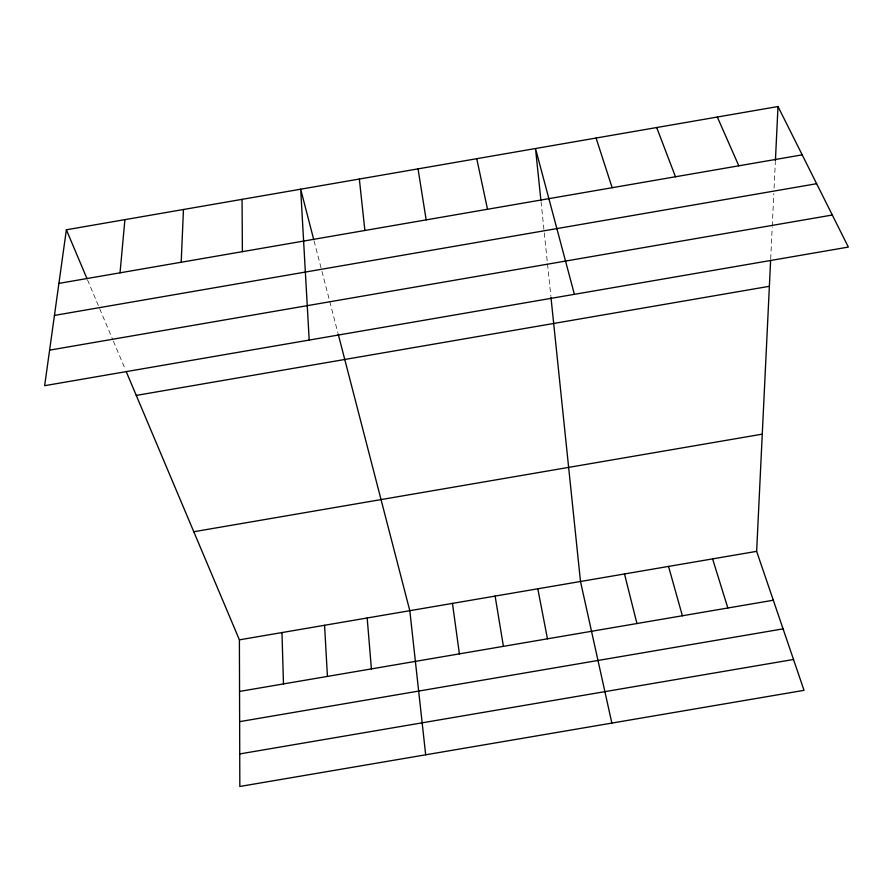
<?xml version="1.0" encoding="UTF-8"?>
<svg xmlns="http://www.w3.org/2000/svg" width="893" height="893" viewBox="0 0 893 893"><rect width="100%" height="100%" fill="white"/><g stroke="black" fill="none" stroke-linecap="round" stroke-linejoin="round"><path stroke-width="0.67" stroke-dasharray="4.46 3.35" d="M770.692 258.892L772.199 227.503M772.255 226.152L773.829 193.524M774.086 188.099L775.325 162.314M87.536 279.922L112.875 339.976M113.4 341.226L125.076 368.887M314.068 240.909L321.614 270.032M321.96 271.36L337.811 332.609M541.035 201.651L544.138 231.588M544.284 232.95L550.825 295.873"/><path stroke-width="1.34" d="M181.19 262.252L183.467 209.498M126.136 371.41L239.402 639.846L239.826 786.476L804.035 690.334L756.639 551.349L770.626 260.254M775.392 160.963L778.004 106.524L66.372 229.78L44.65 385.687L848.35 247.082L778.004 106.524M120.03 272.823L124.908 219.633M58.905 283.394L802.193 154.846M54.44 315.419L816.637 183.712M49.606 350.145L832.309 215.023M136.261 395.409L769.375 286.296M193.792 531.737L762.265 434.154M239.402 639.846L756.639 551.349M239.547 691.428L773.305 600.23M239.637 721.644L783.072 628.873M239.726 753.938L793.52 659.48M717.325 117.039L738.812 165.808M66.372 229.78L87.001 278.672M656.69 127.543L675.465 176.769M596.077 138.035L612.151 187.72M712.581 558.884L727.84 607.999M668.533 566.43L682.375 615.768M574.4 294.322L535.51 148.528L540.89 200.289M313.722 239.581L300.684 189.193L309.19 340.066M338.157 333.96L409.809 610.689L425.682 754.808M624.497 573.953L636.943 623.526M611.861 723.073L580.495 581.488L550.959 297.257M476.75 158.697L487.511 209.275M537.798 588.788L547.465 638.819M495.113 596.1L503.418 646.342M418.036 168.866L426.173 219.879M452.461 603.4L459.404 653.866M359.343 179.035L364.88 230.483M367.179 617.989L371.399 668.902M324.572 625.279L327.43 676.414M281.976 632.568L283.483 683.915M242.059 199.351L242.383 251.67"/></g></svg>
